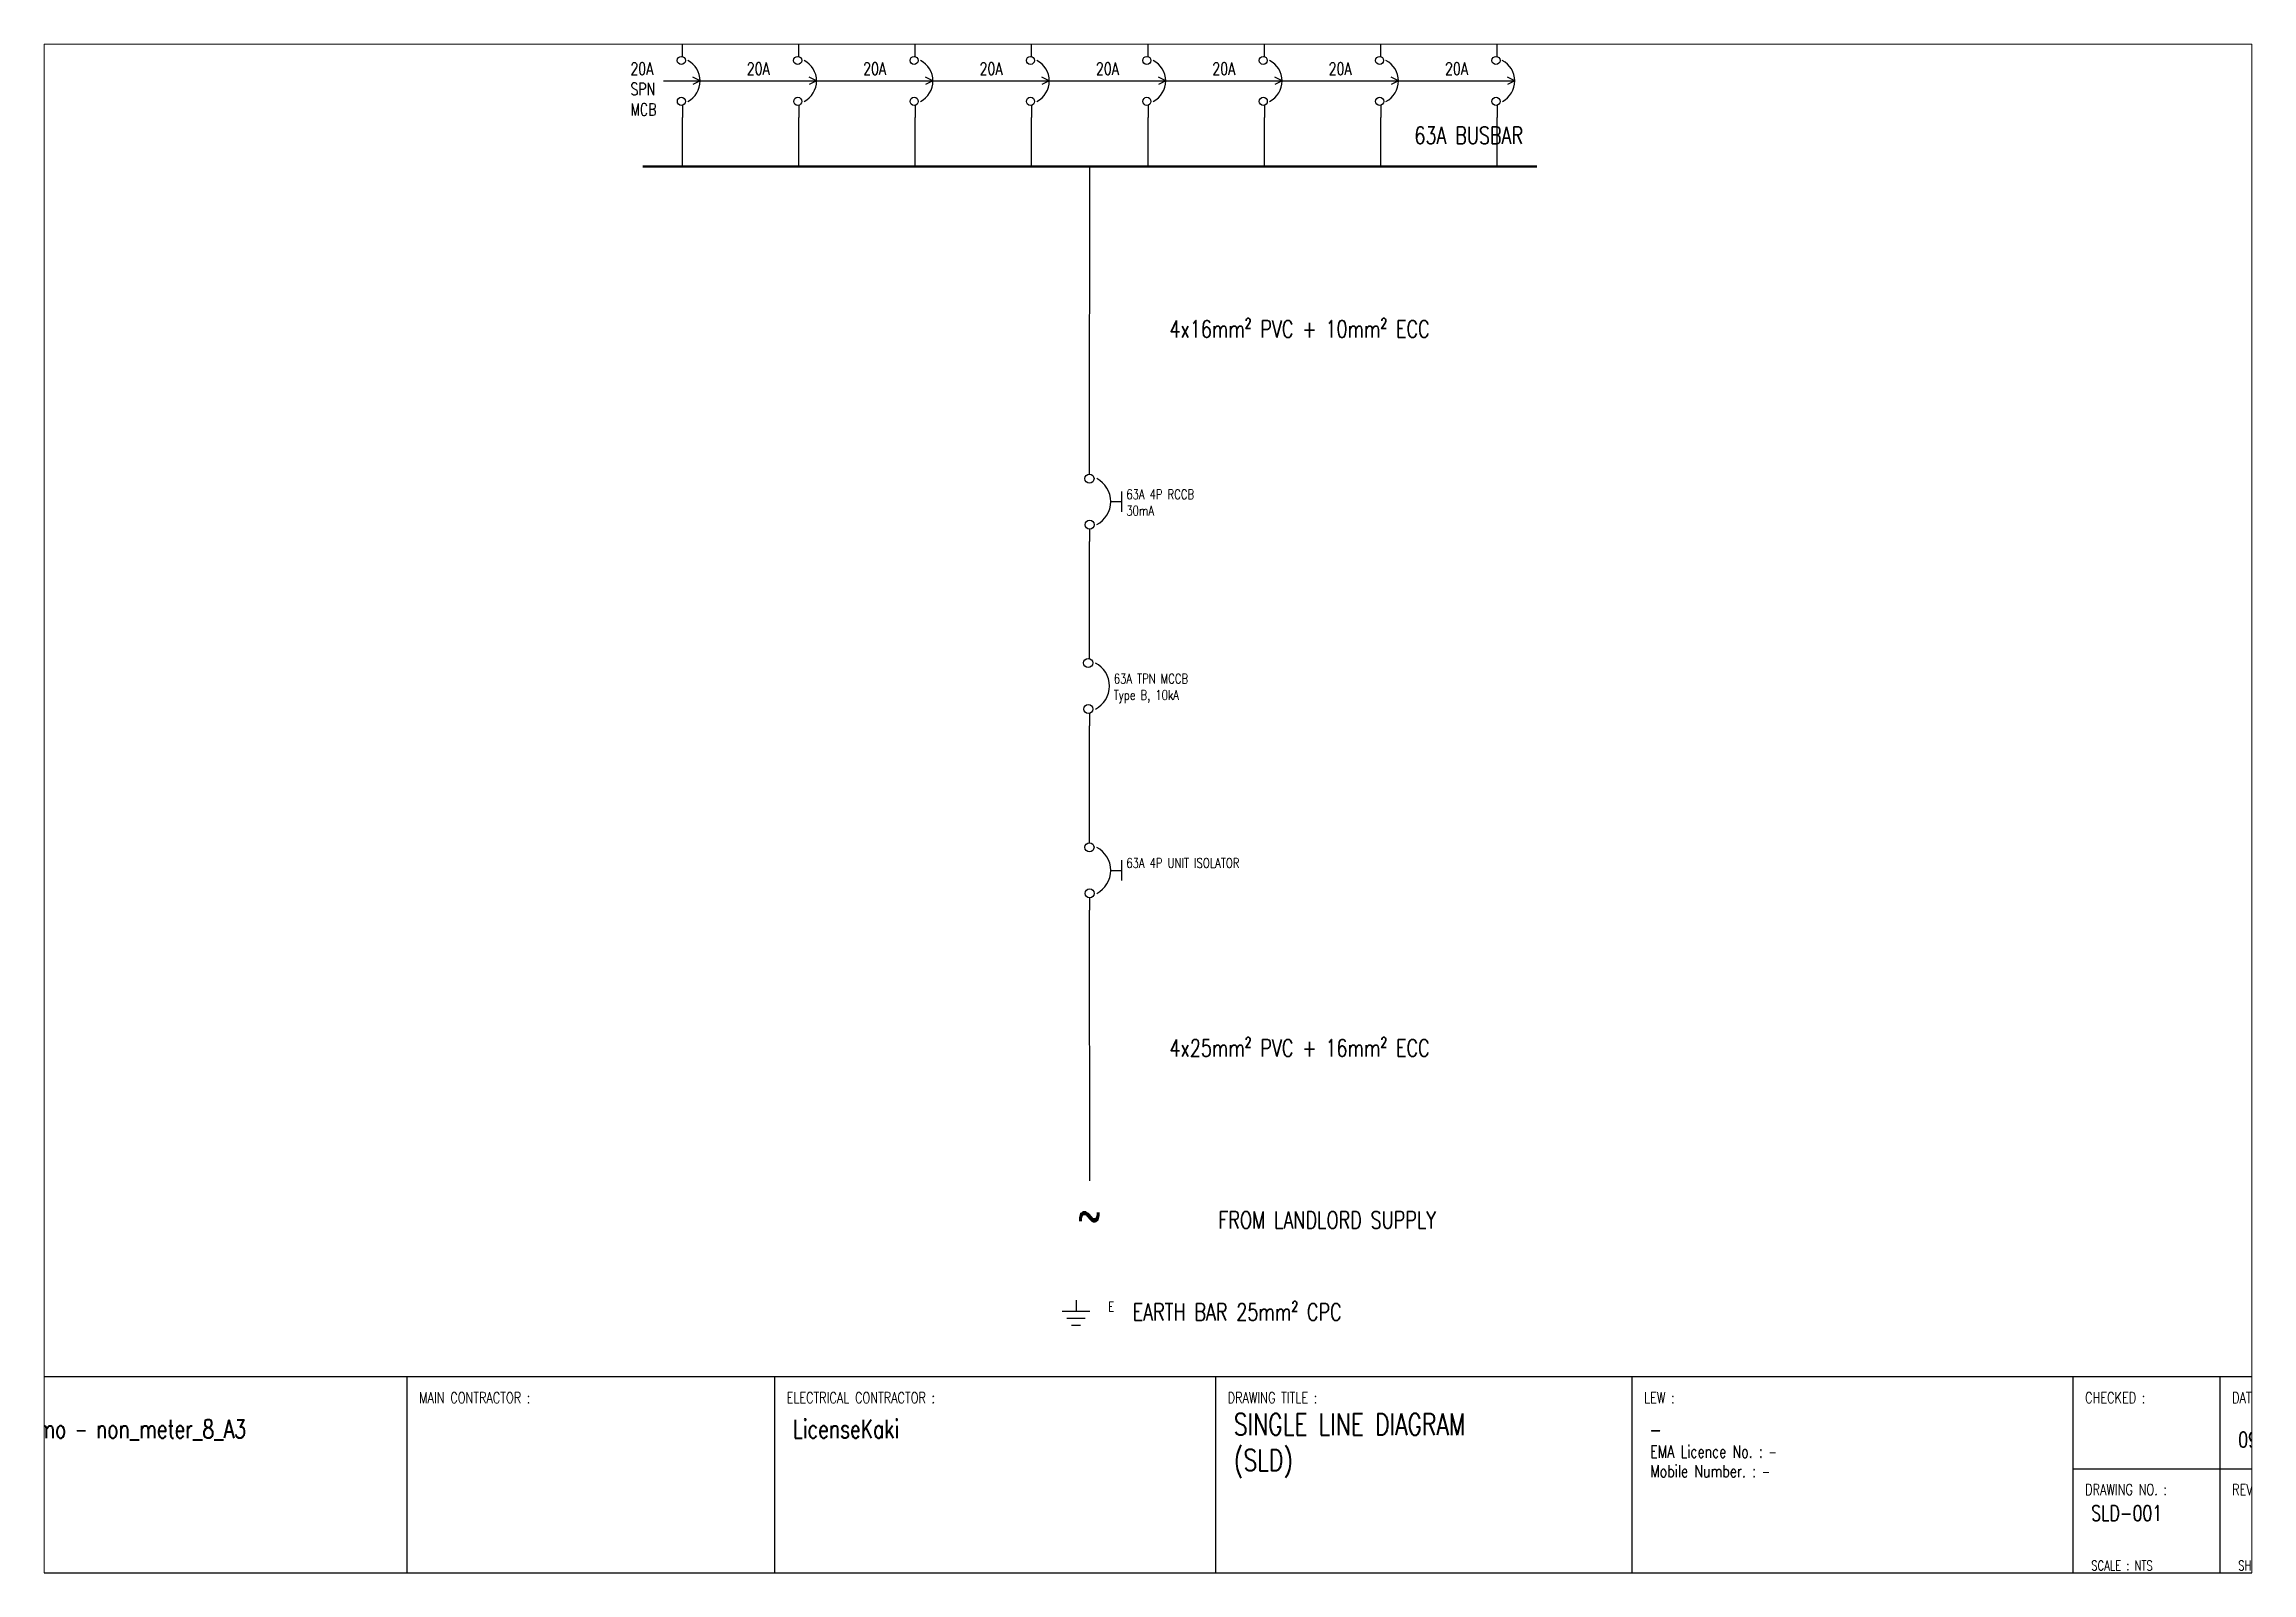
# Paper-space layout 'Layout1' of a CAD drawing. Header units: millimetres. Extents: x 10 to 410, y 10 to 287.
# The model-space entities are those that its viewports show. They can reach past a viewport. Long polylines and large blocks are cut down to what shows.
import ezdxf

# ---------------------------------------------------------------- set-up
doc = ezdxf.new("R2010")
doc.units = ezdxf.units.MM
for name, color, linetype, lineweight in [('E-SLD-FRAME', 8, 'Continuous', 25), ('SLD', 2, 'Continuous', 25), ('SLD-LINE', 7, 'Continuous', 25), ('SLD-TXT', 7, 'Continuous', 25), ('TXT', 7, 'Continuous', 25)]:
    doc.layers.add(name, color=color, linetype=linetype, lineweight=lineweight)
doc.styles.add('SLD-TXT', font='romans.shx', dxfattribs={"width": 0.75})

msp = doc.modelspace()

# ---------------------------------------------------------------- linework, layer by layer
at = {"layer": 'E-SLD-FRAME'}
msp.add_lwpolyline([(10, 10), (410, 10), (410, 287), (10, 287)], close=True, dxfattribs=at)
at = {"layer": 'SLD'}
for p, q in [((131.89, 253.6), (137.89, 253.6)), ((137.89, 253.6), (136.69, 254.2)), ((137.89, 253.6), (136.69, 253)), ((137.89, 253.6), (156.89, 253.6)), ((156.89, 253.6), (155.69, 254.2)), ((156.89, 253.6), (155.69, 253)), ((156.89, 253.6), (175.89, 253.6)), ((175.89, 253.6), (174.69, 254.2)), ((175.89, 253.6), (174.69, 253)), ((175.89, 253.6), (194.89, 253.6)), ((194.89, 253.6), (193.69, 254.2)), ((194.89, 253.6), (193.69, 253)), ((194.89, 253.6), (213.89, 253.6)), ((213.89, 253.6), (212.69, 254.2)), ((213.89, 253.6), (212.69, 253)), ((213.89, 253.6), (232.89, 253.6)), ((232.89, 253.6), (231.69, 254.2)), ((232.89, 253.6), (231.69, 253)), ((232.89, 253.6), (251.89, 253.6)), ((251.89, 253.6), (250.69, 254.2)), ((251.89, 253.6), (250.69, 253)), ((251.89, 253.6), (270.89, 253.6)), ((270.89, 253.6), (269.69, 254.2)), ((270.89, 253.6), (269.69, 253)), ((204.92, 184.9), (206.73, 184.9)), ((206.73, 183.26), (206.73, 186.54)), ((206.73, 123.06), (206.73, 126.34)), ((204.92, 124.7), (206.73, 124.7)), ((199.25, 54.5), (199.25, 52.7)), ((197, 52.7), (201.5, 52.7)), ((197.75, 51.58), (200.75, 51.58)), ((198.5, 50.45), (200, 50.45))]:
    msp.add_line(p, q, dxfattribs=at)
for centre, radius in [((134.81, 256.94), 0.662), ((153.81, 256.94), 0.662), ((172.81, 256.94), 0.662), ((191.81, 256.94), 0.662), ((210.81, 256.94), 0.662), ((229.81, 256.94), 0.662), ((248.81, 256.94), 0.662), ((267.81, 256.94), 0.662), ((134.82, 250.26), 0.662), ((153.82, 250.26), 0.662), ((172.82, 250.26), 0.662), ((191.82, 250.26), 0.662), ((210.82, 250.26), 0.662), ((229.82, 250.26), 0.662), ((248.82, 250.26), 0.662), ((267.82, 250.26), 0.662), ((201.44, 188.66), 0.745), ((201.46, 181.14), 0.745), ((201.23, 158.56), 0.745), ((201.25, 151.04), 0.745), ((201.44, 128.46), 0.745), ((201.46, 120.94), 0.745)]:
    msp.add_circle(centre, radius, dxfattribs=at)
for centre, radius in [((134.14, 253.6), 3.75), ((153.14, 253.6), 3.75), ((172.14, 253.6), 3.75), ((191.14, 253.6), 3.75), ((210.14, 253.6), 3.75), ((229.14, 253.6), 3.75), ((248.14, 253.6), 3.75), ((267.14, 253.6), 3.75), ((200.7, 184.9), 4.22), ((200.49, 154.8), 4.22), ((200.7, 124.7), 4.22)]:
    msp.add_arc(centre, radius, -62.8753, 62.8885, dxfattribs=at)
at = {"layer": 'SLD-LINE'}
for p, q in [((135, 257.6), (135, 259.6)), ((154, 257.6), (154, 259.6)), ((173, 257.6), (173, 259.6)), ((192, 257.6), (192, 259.6)), ((211, 257.6), (211, 259.6)), ((230, 257.6), (230, 259.6)), ((249, 257.6), (249, 259.6)), ((268, 257.6), (268, 259.6)), ((135, 249.6), (135, 247.6)), ((154, 249.6), (154, 247.6)), ((173, 249.6), (173, 247.6)), ((192, 249.6), (192, 247.6)), ((211, 249.6), (211, 247.6)), ((230, 249.6), (230, 247.6)), ((249, 249.6), (249, 247.6)), ((268, 249.6), (268, 247.6)), ((135, 239.6), (135, 247.6)), ((154, 239.6), (154, 247.6)), ((173, 239.6), (173, 247.6)), ((192, 239.6), (192, 247.6)), ((211, 239.6), (211, 247.6)), ((230, 239.6), (230, 247.6)), ((249, 239.6), (249, 247.6)), ((268, 239.6), (268, 247.6)), ((201.45, 191.4), (201.5, 239.6)), ((201.45, 189.4), (201.45, 191.4)), ((201.45, 180.4), (201.45, 178.4)), ((201.45, 161.3), (201.45, 178.4)), ((201.45, 159.3), (201.45, 161.3)), ((201.45, 150.3), (201.45, 148.3)), ((201.45, 131.2), (201.45, 148.3)), ((201.45, 129.2), (201.45, 131.2)), ((201.45, 120.2), (201.45, 118.2)), ((201.5, 74), (201.45, 118.2))]:
    msp.add_line(p, q, dxfattribs=at)
at = {"layer": 'SLD-LINE', "lineweight": 50}
msp.add_line((128.5, 239.6), (274.5, 239.6), dxfattribs=at)
at = {"layer": 'TXT'}
for p, q in [((90, 42), (90, 10)), ((150, 42), (150, 10)), ((222, 42), (222, 10)), ((290, 42), (290, 10)), ((362, 42), (362, 10)), ((386, 42), (386, 10)), ((362, 27), (410, 27))]:
    msp.add_line(p, q, dxfattribs=at)
msp.add_lwpolyline([(10, 10), (410, 10), (410, 42), (10, 42)], close=True, dxfattribs=at)

# ---------------------------------------------------------------- texts
at = {"layer": 'SLD-TXT', "attachment_point": 1, "style": 'SLD-TXT'}
for s, insert, char_height in [('20A\\PSPN\\PMCB', (126.5, 256.6), 2), ('20A', (145.5, 256.6), 2), ('20A', (164.5, 256.6), 2), ('20A', (183.5, 256.6), 2), ('20A', (202.5, 256.6), 2), ('20A', (221.5, 256.6), 2), ('20A', (240.5, 256.6), 2), ('20A', (259.5, 256.6), 2), ('63A BUSBAR', (254.5, 246.1), 2.8), ('4x16mm² PVC + 10mm² ECC', (214.5, 214.5), 2.8), ('63A 4P RCCB\\P30mA', (207.46, 186.9), 1.6), ('63A TPN MCCB\\PType B, 10kA', (205.41, 156.8), 1.6), ('63A 4P UNIT ISOLATOR', (207.46, 126.7), 1.6), ('4x25mm² PVC + 16mm² ECC', (214.5, 97.1), 2.8), ('~', (199.5, 71), 5), ('FROM LANDLORD SUPPLY', (222.5, 69), 2.8), ('E', (204.5, 54.25), 1.6), ('EARTH BAR 25mm² CPC', (208.5, 54), 2.8), ('CLIENT / ADDRESS :', (12, 39.5), 1.8), ('MAIN CONTRACTOR :', (92, 39.5), 1.8), ('ELECTRICAL CONTRACTOR :', (152, 39.5), 1.8), ('DRAWING TITLE :', (224, 39.5), 1.8), ('LEW :', (292, 39.5), 1.8), ('CHECKED :', (364, 39.5), 1.8), ('DATE :', (388, 39.5), 1.8), ('Track B demo — non_meter_8_A3', (13, 35), 3), ('LicenseKaki', (153, 35), 3), ('SINGLE LINE DIAGRAM\\P(SLD)', (225, 36), 3.5), ('—', (293, 35), 3), ('09 AUG 2026', (389, 33), 2.5), ('EMA Licence No. : —', (293, 30.8), 2), ('Mobile Number. : —', (293, 27.6), 2), ('DRAWING NO. :', (364, 24.5), 1.8), ('REV :', (388, 24.5), 1.8), ('SLD-001', (365, 21), 2.5), ('SCALE : NTS', (365, 12), 1.6), ('SHEET : 1 OF 1', (389, 12), 1.6)]:
    msp.add_mtext(s, dxfattribs=dict(at, insert=insert, char_height=char_height))

psp = doc.layouts.get("Layout1")

# ---------------------------------------------------------------- viewports
at = {"layer": 'VIEWPORTS'}
psp.add_viewport(center=(210, 148.5), size=(400, 277), view_center_point=(211, 134.8), view_height=249.6, dxfattribs=at)

doc.saveas('drawing.dxf')
